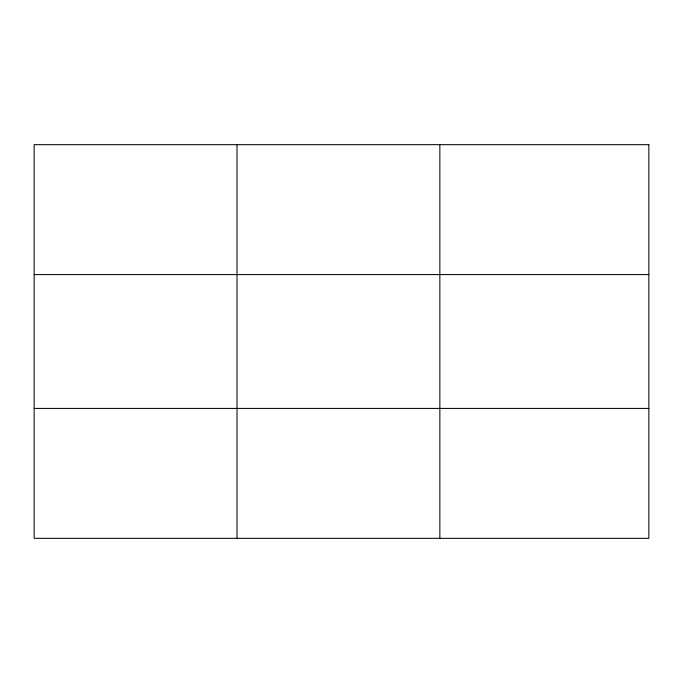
<?xml version="1.0" encoding="UTF-8"?>
<svg xmlns="http://www.w3.org/2000/svg" width="683" height="683" viewBox="0 0 683 683"><rect width="100%" height="100%" fill="white"/><g stroke="black" fill="none" stroke-linecap="round" stroke-linejoin="round"><path stroke-width="1.02" d="M237.001 538.332L237.001 144.668M439.852 538.332L439.852 144.668M34.15 274.575L648.85 274.575M34.15 408.425L648.85 408.425M648.85 144.668L648.85 538.332L34.15 538.332L34.15 144.668L648.85 144.668"/></g></svg>
